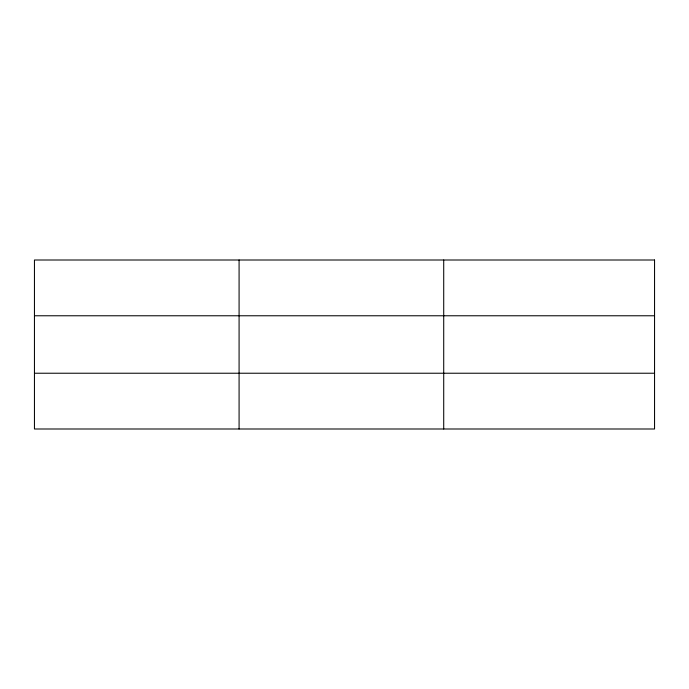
<?xml version="1.0" encoding="UTF-8"?>
<svg xmlns="http://www.w3.org/2000/svg" width="689" height="689" viewBox="0 0 689 689"><rect width="100%" height="100%" fill="white"/><g stroke="black" fill="none" stroke-linecap="round" stroke-linejoin="round"><path stroke-width="1.03" d="M239.083 428.997L239.083 260.003M443.716 428.997L443.716 260.003M34.45 315.769L654.55 315.769M34.45 373.231L654.55 373.231M654.55 260.003L654.55 428.997L34.45 428.997L34.45 260.003L654.55 260.003"/></g></svg>
